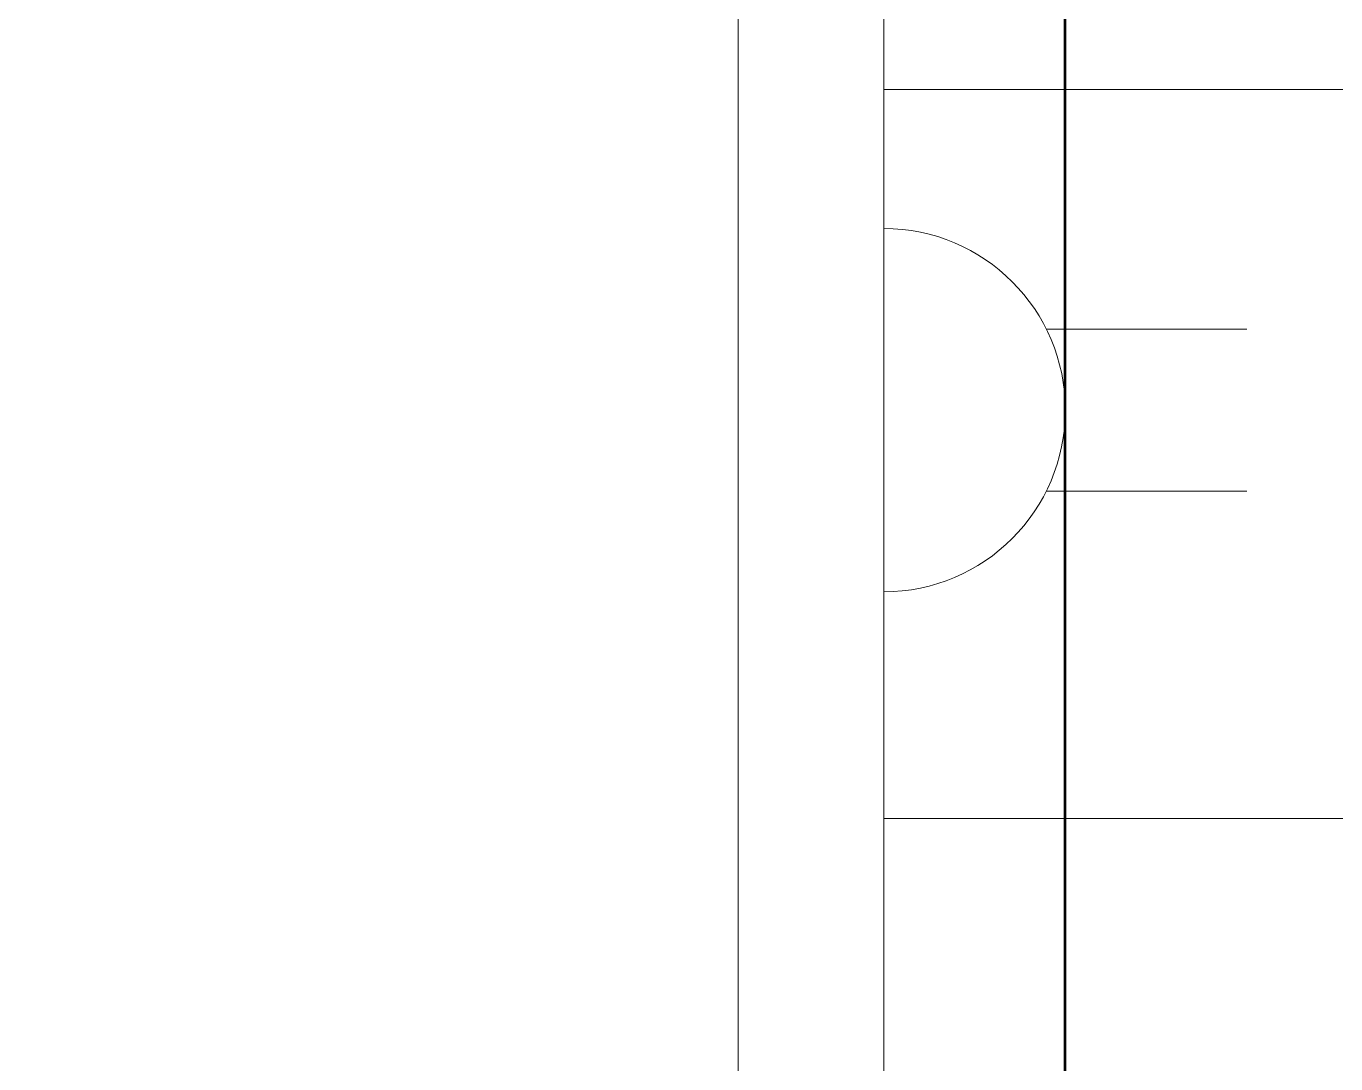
# Model space of a CAD drawing. Header units: metres. Extents: x 75097 to 220695, y -1557923 to -1361206.
# Drawn here: x 109367 to 110715, y -1388600 to -1387533 of the extents above; entities that cross this region are included whole.
import ezdxf

# ---------------------------------------------------------------- set-up
doc = ezdxf.new("R2010")
doc.units = ezdxf.units.M
doc.layers.get('0').update_dxf_attribs({"lineweight": 0})
for name, color, linetype, lineweight in [('A-100 - Copy$0$Medical Equipment and Furniture', 8, 'Continuous', 0), ('A-100 - Copy$0$NEW Wall', 8, 'Continuous', 5), ('A-100 - Copy$0$Walls', 8, 'Continuous', 0)]:
    doc.layers.add(name, color=color, linetype=linetype, lineweight=lineweight)
doc.layers.add('E-POWR', color=7, linetype='Continuous', lineweight=9, true_color=0x4e7e3e)
doc.layers.add('E-PW', color=7, linetype='Continuous', lineweight=9, true_color=0x4e7e3e)

# ---------------------------------------------------------------- blocks, each defined once
blk = doc.blocks.new('GI-041_dwg_E-SKT2-3902840-GI-041')
at = {"layer": 'E-POWR'}
blk.add_line((0.1982, 0), (-0.1982, 0), dxfattribs=at)
at = {"layer": 'E-PW'}
for p, q in [((-0.0879, 0.1765), (-0.0879, 0.3944)), ((0.0878, 0.1766), (0.0878, 0.3944)), ((-0.1466, 0), (0.1466, 0))]:
    blk.add_line(p, q, dxfattribs=at)
blk.add_arc((0, 0), 0.1972, 0.0142, 180.0142, dxfattribs=at)
blk = doc.blocks.new('*X118')
for p, q in [((13, 1), (13, 1)), ((13, 1), (13, 1)), ((13, 1), (13, 1)), ((13, 1), (13, 1)), ((13, 1), (13, 1)), ((13, 1), (13, 1)), ((13, 1), (13, 1)), ((13, 1), (13, 1)), ((13, 1), (13, 1)), ((13, 1), (13, 1)), ((13, 1), (13, 1)), ((13, 1), (13, 1)), ((13, 1), (13, 1)), ((13, 1), (13, 1)), ((13, 1), (13, 1)), ((13, 1), (14, 1)), ((13, 1), (14, 1)), ((13, 1), (14, 1)), ((13, 1), (13, 1)), ((13, 1), (13, 1)), ((13, 1), (13, 1)), ((13, 1), (13, 1)), ((13, 1), (13, 1)), ((13, 1), (13, 1)), ((13, 1), (13, 1)), ((13, 1), (13, 1)), ((13, 1), (13, 1)), ((13, 1), (13, 1)), ((13, 1), (13, 1)), ((13, 1), (13, 1)), ((13, 1), (13, 1)), ((13, 1), (13, 1)), ((13, 1), (13, 1)), ((13, 1), (13, 1)), ((13, 1), (13, 1)), ((13, 1), (13, 1)), ((13, 1), (13, 1)), ((13, 1), (13, 1)), ((13, 1), (13, 1)), ((13, 1), (13, 1)), ((13, 1), (13, 1)), ((13, 1), (13, 1)), ((13, 1), (13, 1)), ((13, 1), (13, 1)), ((13, 1), (13, 1)), ((13, 1), (13, 1)), ((13, 1), (13, 1)), ((13, 1), (13, 1)), ((13, 1), (13, 1)), ((13, 1), (13, 1)), ((13, 1), (13, 1)), ((13, 1), (13, 1)), ((13, 1), (13, 1)), ((13, 1), (13, 1)), ((13, 1), (13, 1)), ((13, 1), (13, 1)), ((13, 1), (13, 1)), ((13, 1), (13, 1)), ((13, 1), (13, 1)), ((13, 1), (13, 1)), ((13, 1), (13, 1)), ((13, 1), (13, 1)), ((13, 1), (13, 1)), ((13, 1), (13, 1)), ((13, 1), (13, 1)), ((13, 1), (13, 1)), ((13, 1), (13, 1)), ((13, 1), (13, 1)), ((13, 1), (13, 1)), ((13, 1), (13, 1)), ((13, 1), (13, 1)), ((13, 1), (13, 1)), ((13, 1), (13, 1)), ((13, 1), (13, 1)), ((13, 1), (13, 1)), ((13, 1), (13, 1)), ((13, 1), (13, 1)), ((13, 1), (13, 1)), ((13, 1), (13, 1)), ((13, 1), (13, 1)), ((13, 1), (13, 1)), ((13, 1), (13, 1)), ((13, 1), (13, 1)), ((13, 1), (13, 1)), ((13, 1), (13, 1)), ((13, 1), (13, 1)), ((13, 1), (13, 1)), ((13, 1), (13, 1)), ((13, 1), (13, 1)), ((13, 1), (13, 1)), ((13, 1), (13, 1)), ((13, 1), (13, 1)), ((13, 1), (13, 1)), ((13, 1), (13, 1)), ((13, 1), (13, 1)), ((13, 1), (13, 1)), ((13, 1), (13, 1)), ((13, 1), (13, 1)), ((13, 1), (13, 1)), ((13, 1), (13, 1)), ((13, 1), (13, 1)), ((13, 1), (13, 1)), ((13, 1), (13, 1)), ((13, 1), (13, 1)), ((13, 1), (13, 1)), ((13, 1), (13, 1)), ((13, 1), (13, 1)), ((13, 1), (13, 1)), ((13, 1), (13, 1)), ((13, 1), (13, 1)), ((13, 1), (13, 1)), ((13, 1), (13, 1)), ((13, 1), (13, 1)), ((13, 1), (13, 1)), ((13, 1), (13, 1)), ((13, 1), (13, 1)), ((13, 1), (13, 1)), ((13, 1), (13, 1)), ((13, 1), (13, 1)), ((13, 1), (13, 1)), ((13, 1), (13, 1)), ((13, 1), (13, 1)), ((13, 1), (13, 1)), ((13, 1), (14, 1)), ((13, 0), (13, 0)), ((13, 0), (13, 0)), ((13, 0), (13, 0)), ((13, 0), (13, 0)), ((13, 0), (13, 0)), ((13, 0), (13, 0)), ((13, 0), (13, 0)), ((13, 0), (13, 0)), ((13, 0), (13, 0)), ((13, 0), (13, 0)), ((13, 0), (13, 0)), ((13, 0), (13, 0)), ((13, 0), (13, 0)), ((13, 0), (13, 0)), ((13, 0), (13, 0)), ((13, 0), (13, 0)), ((13, 0), (13, 0)), ((13, 0), (13, 0)), ((13, 0), (13, 0)), ((13, 0), (13, 0)), ((13, 0), (13, 0)), ((13, 0), (13, 0)), ((13, 0), (13, 0)), ((13, 0), (13, 0)), ((13, 0), (13, 0)), ((13, 0), (13, 0)), ((13, 0), (13, 0)), ((13, 0), (13, 0)), ((13, 0), (13, 0)), ((13, 0), (13, 0)), ((13, 0), (13, 0)), ((13, 0), (13, 0)), ((13, 0), (13, 0)), ((13, 0), (13, 0)), ((13, 0), (13, 0)), ((13, 0), (13, 0)), ((13, 0), (13, 0)), ((13, 0), (13, 0)), ((13, 0), (13, 0)), ((13, 0), (13, 0)), ((13, 0), (13, 0)), ((13, 0), (13, 0)), ((13, 0), (13, 0)), ((13, 0), (13, 0)), ((13, 0), (13, 0)), ((13, 0), (13, 0)), ((13, 0), (13, 0)), ((13, 0), (13, 0)), ((13, 0), (14, 0)), ((13, 0), (14, 0)), ((13, 0), (13, 0)), ((13, 0), (14, 0)), ((14, 1), (14, 1)), ((14, 1), (14, 1)), ((14, 1), (14, 1)), ((14, 1), (14, 1)), ((14, 1), (14, 1)), ((14, 1), (14, 1)), ((14, 1), (14, 1)), ((14, 1), (14, 1)), ((14, 1), (14, 1)), ((14, 1), (14, 1)), ((14, 1), (14, 1)), ((14, 1), (14, 1)), ((14, 1), (14, 1)), ((14, 1), (14, 1)), ((14, 1), (14, 1)), ((14, 1), (14, 1)), ((14, 1), (14, 1)), ((14, 1), (14, 1)), ((14, 1), (14, 1)), ((14, 1), (14, 1)), ((14, 1), (14, 1)), ((14, 1), (14, 1)), ((14, 1), (14, 1)), ((14, 1), (14, 1)), ((14, 1), (14, 1)), ((14, 1), (14, 1)), ((14, 1), (14, 1)), ((14, 1), (14, 1)), ((14, 1), (14, 1)), ((14, 1), (14, 1)), ((14, 1), (14, 1)), ((14, 1), (14, 1)), ((14, 1), (14, 1)), ((14, 1), (14, 1)), ((14, 1), (14, 1)), ((14, 1), (14, 1)), ((14, 1), (14, 1)), ((14, 1), (14, 1)), ((14, 1), (14, 1)), ((14, 1), (14, 1)), ((14, 1), (14, 1)), ((14, 1), (14, 1)), ((14, 1), (14, 1)), ((14, 1), (14, 1)), ((14, 1), (14, 1)), ((14, 1), (14, 1)), ((14, 1), (14, 1)), ((14, 1), (14, 1)), ((14, 1), (14, 1)), ((14, 1), (14, 1)), ((14, 1), (14, 1)), ((14, 1), (14, 1)), ((14, 1), (14, 1)), ((14, 1), (14, 1)), ((14, 1), (14, 1)), ((14, 1), (14, 1)), ((14, 1), (14, 1)), ((14, 1), (14, 1)), ((14, 1), (14, 1)), ((14, 1), (14, 1)), ((14, 1), (14, 1)), ((14, 1), (14, 1)), ((14, 1), (14, 1)), ((14, 1), (14, 1)), ((14, 1), (14, 1)), ((14, 1), (14, 1)), ((14, 1), (14, 1)), ((14, 1), (14, 1)), ((14, 1), (14, 1)), ((14, 1), (14, 1)), ((14, 1), (14, 1)), ((14, 1), (14, 1)), ((14, 1), (14, 1)), ((14, 1), (14, 1)), ((14, 1), (14, 1)), ((14, 1), (14, 1)), ((14, 1), (14, 1)), ((14, 1), (14, 1)), ((14, 1), (14, 1)), ((14, 1), (14, 1)), ((14, 1), (14, 1)), ((14, 1), (14, 1)), ((14, 1), (14, 1)), ((14, 1), (14, 1)), ((14, 1), (14, 1)), ((14, 1), (14, 1)), ((14, 1), (14, 1)), ((14, 1), (14, 1)), ((14, 1), (14, 1)), ((14, 1), (14, 1)), ((14, 1), (14, 1)), ((14, 1), (14, 1)), ((14, 1), (14, 1)), ((14, 1), (14, 1)), ((14, 0), (14, 0)), ((14, 0), (14, 0)), ((14, 0), (14, 0)), ((14, 0), (14, 0)), ((14, 0), (14, 0)), ((14, 0), (14, 0)), ((14, 0), (14, 0)), ((14, 0), (14, 0)), ((14, 0), (14, 0)), ((14, 0), (14, 0)), ((14, 0), (14, 0)), ((14, 0), (14, 0)), ((14, 0), (14, 0)), ((14, 0), (14, 0)), ((14, 0), (14, 0)), ((14, 0), (14, 0)), ((14, 0), (14, 0)), ((14, 0), (14, 0)), ((14, 0), (14, 0)), ((14, 0), (14, 0)), ((14, 0), (14, 0)), ((14, 0), (14, 0)), ((14, 0), (14, 0)), ((14, 0), (14, 0)), ((14, 0), (14, 0)), ((14, 0), (14, 0)), ((14, 0), (14, 0)), ((14, 0), (14, 0)), ((14, 0), (14, 0)), ((14, 0), (14, 0)), ((14, 0), (14, 0)), ((14, 0), (14, 0)), ((14, 0), (14, 0)), ((14, 0), (14, 0)), ((14, 0), (14, 0)), ((14, 0), (14, 0)), ((14, 0), (14, 0)), ((14, 0), (14, 0)), ((14, 0), (14, 0)), ((14, 0), (14, 0)), ((14, 0), (14, 0)), ((14, 0), (14, 0)), ((14, 0), (14, 0)), ((14, 0), (14, 0)), ((14, 0), (14, 0)), ((14, 0), (14, 0)), ((14, 0), (14, 0)), ((14, 0), (14, 0)), ((13, 0), (13, 0)), ((13, 0), (14, 0)), ((13, 0), (13, 0)), ((13, 0), (14, 0)), ((13, 0), (13, 0)), ((13, 0), (14, 0)), ((13, 0), (13, 0)), ((13, 0), (13, 0)), ((13, 0), (13, 0)), ((13, 0), (13, 0)), ((13, 0), (14, 0)), ((13, 0), (13, 0)), ((13, 0), (14, 0)), ((13, 0), (13, 0)), ((13, 0), (14, 0)), ((13, 0), (13, 0)), ((13, 0), (14, 0)), ((13, 0), (13, 0)), ((13, 0), (14, 0)), ((13, 0), (13, 0)), ((13, 0), (14, 0)), ((13, 0), (13, 0)), ((13, 0), (14, 0)), ((13, 0), (13, 0)), ((13, 0), (13, 0)), ((13, 0), (13, 0)), ((13, 0), (14, 0)), ((13, 0), (13, 0)), ((13, 0), (14, 0)), ((13, 0), (13, 0)), ((13, 0), (14, 0)), ((13, 0), (13, 0)), ((13, 0), (14, 0)), ((13, 0), (13, 0)), ((13, 0), (13, 0)), ((13, 0), (13, 0)), ((13, 0), (13, 0)), ((13, 0), (13, 0)), ((13, 0), (13, 0)), ((13, 0), (13, 0)), ((13, 0), (13, 0)), ((13, 0), (13, 0)), ((13, 0), (13, 0)), ((13, 0), (13, 0)), ((13, 0), (13, 0)), ((13, 0), (13, 0)), ((13, 0), (13, 0)), ((13, 0), (13, 0)), ((13, 0), (13, 0)), ((13, 0), (13, 0)), ((13, 0), (13, 0)), ((13, 0), (13, 0)), ((13, 0), (13, 0)), ((13, 0), (13, 0)), ((13, 0), (13, 0)), ((13, 0), (13, 0)), ((13, 0), (13, 0)), ((13, 0), (13, 0)), ((13, 0), (13, 0)), ((13, 0), (13, 0)), ((13, 0), (13, 0)), ((13, 0), (13, 0)), ((13, 0), (13, 0)), ((13, 0), (13, 0)), ((13, -1), (13, -1)), ((13, -1), (13, -1)), ((13, -1), (13, -1)), ((13, -1), (13, -1)), ((13, -1), (13, -1)), ((13, -1), (14, -1)), ((13, -1), (13, -1)), ((14, 0), (14, 0)), ((14, 0), (14, 0)), ((14, 0), (14, 0)), ((14, 0), (14, 0)), ((14, 0), (14, 0)), ((14, 0), (14, 0)), ((14, 0), (14, 0)), ((14, 0), (14, 0)), ((14, 0), (14, 0)), ((14, 0), (14, 0)), ((14, 0), (14, 0)), ((14, 0), (14, 0)), ((14, 0), (14, 0)), ((14, 0), (14, 0)), ((14, 0), (14, 0)), ((13, 0), (14, 0)), ((14, 0), (14, 0)), ((14, 0), (14, 0)), ((14, 0), (14, 0)), ((14, 0), (14, 0)), ((14, 0), (14, 0)), ((14, 0), (14, 0)), ((14, 0), (14, 0)), ((14, 0), (14, 0)), ((14, 0), (14, 0)), ((14, 0), (14, 0)), ((14, 0), (14, 0)), ((14, 0), (14, 0)), ((14, 0), (14, 0)), ((14, 0), (14, 0)), ((14, 0), (14, 0)), ((14, 0), (14, 0)), ((14, 0), (14, 0)), ((14, 0), (14, 0)), ((14, 0), (14, 0)), ((14, 0), (14, 0)), ((14, 0), (14, 0)), ((14, 0), (14, 0)), ((14, 0), (14, 0)), ((14, 0), (14, 0)), ((14, 0), (14, 0)), ((14, 0), (14, 0)), ((14, 0), (14, 0)), ((14, 0), (14, 0)), ((14, 0), (14, 0)), ((14, 0), (14, 0)), ((14, 0), (14, 0)), ((14, 0), (14, 0)), ((14, 0), (14, 0)), ((14, 0), (14, 0)), ((14, -1), (14, -1)), ((14, -1), (14, -1)), ((14, -1), (14, -1)), ((14, -1), (14, -1)), ((14, -1), (14, -1))]:
    blk.add_line(p, q)
blk = doc.blocks.new('*X117')
for p, q in [((5, 3), (5, 3)), ((5, 3), (5, 3)), ((5, 3), (5, 3)), ((5, 3), (5, 3)), ((5, 3), (5, 3)), ((5, 3), (5, 3)), ((5, 3), (5, 3)), ((5, 3), (5, 3)), ((5, 3), (5, 3)), ((5, 3), (5, 3)), ((5, 3), (5, 3)), ((5, 3), (5, 3)), ((5, 3), (5, 3)), ((5, 3), (5, 3)), ((5, 3), (5, 3)), ((5, 3), (5, 3)), ((5, 3), (5, 3)), ((5, 3), (5, 3)), ((5, 3), (5, 3)), ((5, 3), (5, 3)), ((5, 3), (5, 3)), ((5, 3), (5, 3)), ((5, 3), (5, 3)), ((5, 3), (5, 3)), ((5, 3), (5, 3)), ((5, 3), (5, 3)), ((5, 3), (5, 3)), ((5, 3), (5, 3)), ((5, 3), (5, 3)), ((5, 3), (5, 3)), ((5, 3), (5, 3)), ((5, 3), (5, 3)), ((5, 3), (5, 3)), ((5, 3), (5, 3)), ((5, 3), (5, 3)), ((5, 3), (5, 3)), ((5, 3), (5, 3)), ((5, 3), (5, 3)), ((5, 3), (5, 3)), ((5, 3), (5, 3)), ((5, 3), (5, 3)), ((5, 3), (5, 3)), ((5, 3), (5, 3)), ((5, 3), (5, 3)), ((5, 3), (5, 3)), ((5, 3), (5, 3)), ((5, 3), (5, 3)), ((5, 3), (5, 3)), ((5, 3), (5, 3)), ((5, 3), (5, 3)), ((5, 3), (5, 3)), ((5, 3), (5, 3)), ((5, 3), (5, 3)), ((5, 3), (5, 3)), ((5, 3), (5, 3)), ((5, 3), (5, 3)), ((5, 3), (5, 3)), ((5, 3), (5, 3)), ((5, 3), (5, 3)), ((5, 3), (5, 3)), ((5, 3), (5, 3)), ((5, 3), (5, 3)), ((5, 3), (5, 3)), ((5, 3), (5, 3)), ((5, 3), (5, 3)), ((5, 3), (5, 3)), ((6, 3), (5, 3)), ((5, 3), (5, 3)), ((6, 3), (5, 3)), ((5, 3), (5, 3)), ((6, 3), (5, 3)), ((5, 3), (5, 3)), ((6, 3), (5, 3)), ((5, 3), (5, 3)), ((5, 3), (5, 3)), ((5, 3), (5, 3)), ((5, 3), (5, 3)), ((5, 3), (5, 3)), ((5, 3), (5, 3)), ((5, 3), (5, 3)), ((5, 3), (5, 3)), ((5, 3), (5, 3)), ((5, 3), (5, 3)), ((5, 3), (5, 3)), ((5, 3), (5, 3)), ((5, 3), (5, 3)), ((5, 3), (5, 3)), ((5, 3), (5, 3)), ((5, 3), (5, 3)), ((5, 3), (5, 3)), ((5, 3), (5, 3)), ((5, 3), (5, 3)), ((5, 3), (5, 3)), ((5, 3), (5, 3)), ((5, 3), (5, 3)), ((5, 3), (5, 3)), ((6, 3), (6, 3)), ((6, 3), (6, 3)), ((6, 3), (6, 3)), ((6, 3), (6, 3)), ((6, 3), (6, 3)), ((6, 3), (6, 3)), ((6, 3), (6, 3)), ((6, 3), (6, 3)), ((6, 3), (6, 3)), ((6, 3), (6, 3)), ((6, 3), (6, 3)), ((6, 3), (6, 3)), ((6, 3), (6, 3)), ((6, 3), (6, 3)), ((6, 3), (6, 3)), ((6, 3), (6, 3)), ((6, 3), (6, 3)), ((6, 3), (6, 3)), ((6, 3), (6, 3)), ((6, 3), (6, 3)), ((6, 3), (6, 3)), ((6, 3), (6, 3)), ((6, 3), (6, 3)), ((6, 3), (6, 3)), ((6, 3), (6, 3)), ((6, 3), (6, 3)), ((6, 3), (6, 3)), ((6, 3), (6, 3)), ((6, 3), (6, 3)), ((6, 3), (6, 3)), ((6, 3), (6, 3)), ((6, 3), (6, 3)), ((6, 3), (6, 3)), ((6, 3), (6, 3)), ((6, 3), (6, 3)), ((6, 3), (6, 3)), ((6, 3), (6, 3)), ((6, 3), (6, 3)), ((6, 3), (6, 3)), ((6, 3), (6, 3)), ((6, 3), (6, 3)), ((6, 3), (6, 3)), ((6, 3), (6, 3)), ((6, 3), (6, 3)), ((6, 3), (6, 3)), ((6, 3), (6, 3)), ((6, 3), (6, 3)), ((6, 3), (6, 3)), ((6, 3), (6, 3)), ((6, 3), (6, 3)), ((6, 3), (6, 3)), ((6, 3), (6, 3)), ((6, 3), (6, 3)), ((6, 3), (6, 3)), ((6, 3), (6, 3)), ((6, 3), (6, 3)), ((6, 3), (6, 3)), ((6, 3), (6, 3)), ((6, 3), (6, 3)), ((6, 3), (6, 3)), ((6, 3), (6, 3)), ((6, 3), (6, 3)), ((6, 3), (6, 3)), ((6, 3), (6, 3)), ((6, 3), (6, 3)), ((6, 3), (6, 3)), ((6, 3), (6, 3)), ((6, 3), (6, 3)), ((6, 3), (6, 3)), ((6, 3), (6, 3)), ((6, 3), (6, 3)), ((6, 3), (6, 3)), ((6, 3), (6, 3)), ((6, 3), (6, 3)), ((6, 3), (6, 3)), ((6, 3), (6, 3)), ((6, 3), (6, 3)), ((6, 3), (6, 3)), ((6, 3), (6, 3)), ((6, 3), (6, 3)), ((6, 3), (6, 3)), ((6, 3), (6, 3)), ((6, 3), (6, 3)), ((6, 3), (6, 3)), ((6, 3), (6, 3)), ((6, 3), (6, 3)), ((6, 3), (6, 3)), ((6, 3), (6, 3)), ((6, 3), (6, 3)), ((6, 3), (6, 3)), ((6, 3), (6, 3)), ((6, 3), (6, 3)), ((6, 3), (6, 3)), ((6, 3), (6, 3)), ((6, 3), (6, 3)), ((6, 3), (6, 3)), ((6, 3), (6, 3)), ((6, 3), (6, 3)), ((6, 3), (6, 3)), ((6, 3), (6, 3)), ((6, 3), (6, 3)), ((6, 3), (6, 3)), ((6, 3), (6, 3)), ((6, 3), (6, 3)), ((6, 3), (6, 3)), ((6, 3), (6, 3)), ((6, 3), (6, 3)), ((6, 3), (6, 3)), ((6, 3), (6, 3)), ((6, 3), (6, 3)), ((6, 3), (6, 3)), ((6, 3), (6, 3)), ((6, 3), (6, 3)), ((6, 3), (6, 3)), ((6, 3), (6, 3)), ((6, 3), (6, 3)), ((6, 3), (6, 3)), ((6, 3), (6, 3)), ((6, 3), (6, 3)), ((6, 3), (6, 3)), ((6, 3), (6, 3)), ((6, 3), (6, 3)), ((6, 3), (6, 3)), ((6, 3), (6, 3)), ((6, 3), (6, 3)), ((6, 3), (6, 3)), ((6, 3), (6, 3)), ((6, 3), (6, 3)), ((6, 3), (6, 3)), ((6, 3), (6, 3)), ((6, 3), (6, 3)), ((6, 3), (6, 3)), ((6, 3), (6, 3)), ((6, 3), (6, 3)), ((6, 3), (6, 3)), ((6, 3), (6, 3)), ((6, 3), (6, 3)), ((6, 3), (6, 3)), ((6, 3), (6, 3)), ((6, 3), (6, 3)), ((6, 3), (6, 3)), ((6, 3), (6, 3)), ((6, 3), (6, 3)), ((6, 3), (6, 3)), ((6, 3), (6, 3)), ((6, 3), (6, 3)), ((6, 3), (6, 3)), ((6, 3), (6, 3)), ((6, 3), (6, 3)), ((6, 3), (6, 3)), ((6, 3), (6, 3)), ((6, 3), (6, 3)), ((6, 3), (6, 3)), ((6, 3), (6, 3)), ((6, 3), (6, 3)), ((6, 3), (6, 3)), ((6, 3), (6, 3)), ((6, 3), (6, 3)), ((6, 3), (6, 3)), ((6, 3), (6, 3)), ((6, 3), (6, 3)), ((6, 3), (6, 3)), ((6, 3), (6, 3)), ((6, 3), (6, 3)), ((6, 3), (6, 3)), ((6, 3), (6, 3)), ((6, 3), (6, 3)), ((6, 3), (6, 3)), ((6, 3), (6, 3)), ((6, 3), (6, 3)), ((6, 3), (6, 3)), ((6, 3), (6, 3)), ((6, 3), (6, 3)), ((6, 3), (6, 3)), ((6, 3), (6, 3)), ((6, 3), (6, 3)), ((6, 3), (6, 3)), ((6, 3), (6, 3)), ((6, 3), (6, 3)), ((6, 3), (6, 3)), ((6, 3), (6, 3)), ((6, 3), (6, 3)), ((6, 3), (6, 3)), ((6, 3), (6, 3)), ((6, 3), (6, 3)), ((6, 3), (6, 3)), ((6, 3), (6, 3)), ((6, 3), (6, 3)), ((6, 3), (6, 3)), ((6, 3), (6, 3)), ((6, 3), (6, 3)), ((6, 3), (6, 3)), ((6, 3), (6, 3)), ((6, 3), (6, 3)), ((6, 3), (6, 3)), ((6, 3), (6, 3)), ((6, 3), (6, 3)), ((6, 3), (6, 3)), ((6, 3), (6, 3)), ((6, 3), (6, 3)), ((6, 3), (6, 3)), ((6, 3), (6, 3)), ((6, 3), (6, 3)), ((6, 3), (6, 3)), ((6, 3), (5, 3)), ((6, 3), (5, 3)), ((6, 3), (5, 3)), ((6, 3), (5, 3)), ((6, 3), (5, 3)), ((6, 3), (6, 3)), ((6, 3), (6, 3)), ((6, 3), (6, 3)), ((6, 3), (6, 3)), ((6, 3), (6, 3)), ((6, 3), (6, 3)), ((6, 3), (6, 3)), ((6, 3), (6, 3)), ((6, 3), (6, 3)), ((6, 3), (6, 3)), ((6, 3), (6, 3)), ((6, 3), (6, 3)), ((6, 3), (6, 3)), ((6, 3), (6, 3)), ((6, 3), (6, 3)), ((6, 3), (6, 3)), ((6, 3), (6, 3)), ((6, 3), (6, 3)), ((6, 3), (6, 3)), ((6, 3), (6, 3)), ((6, 3), (6, 3)), ((6, 3), (6, 3)), ((6, 3), (6, 3)), ((6, 3), (6, 3)), ((6, 3), (6, 3)), ((6, 3), (6, 3)), ((6, 3), (6, 3)), ((6, 3), (6, 3)), ((6, 3), (6, 3)), ((6, 3), (6, 3)), ((6, 3), (6, 3)), ((6, 3), (6, 3)), ((6, 3), (6, 3)), ((6, 3), (6, 3)), ((6, 3), (6, 3)), ((6, 3), (6, 3)), ((6, 3), (6, 3)), ((6, 3), (6, 3)), ((6, 3), (6, 3)), ((6, 3), (6, 3)), ((6, 3), (6, 3)), ((6, 3), (6, 3)), ((6, 3), (6, 3)), ((6, 3), (6, 3)), ((6, 3), (6, 3)), ((6, 3), (6, 3)), ((6, 3), (6, 3)), ((6, 3), (6, 3)), ((6, 3), (6, 3)), ((6, 3), (6, 3)), ((6, 3), (6, 3)), ((6, 3), (6, 3)), ((6, 3), (6, 3)), ((6, 3), (6, 3)), ((6, 3), (6, 3)), ((6, 3), (6, 3)), ((6, 3), (6, 3)), ((6, 3), (6, 3)), ((6, 3), (6, 3)), ((6, 3), (6, 3)), ((6, 3), (6, 3)), ((6, 3), (6, 3)), ((6, 3), (6, 3)), ((6, 3), (6, 3)), ((6, 3), (6, 3)), ((6, 3), (6, 3)), ((6, 3), (6, 3)), ((6, 3), (6, 3)), ((6, 3), (6, 3)), ((6, 3), (6, 3)), ((6, 3), (6, 3)), ((6, 3), (6, 3)), ((6, 3), (6, 3)), ((6, 3), (6, 3)), ((6, 3), (6, 3)), ((6, 3), (6, 3)), ((6, 3), (6, 3)), ((6, 3), (6, 3)), ((6, 3), (6, 3)), ((6, 3), (6, 3)), ((6, 3), (6, 3)), ((6, 3), (6, 3)), ((6, 3), (6, 3)), ((6, 3), (6, 3)), ((6, 3), (6, 3)), ((6, 3), (6, 3)), ((6, 3), (6, 3)), ((6, 3), (6, 3)), ((6, 3), (6, 3)), ((6, 3), (6, 3)), ((6, 3), (6, 3)), ((6, 3), (6, 3)), ((6, 3), (6, 3)), ((6, 3), (6, 3)), ((6, 3), (6, 3)), ((6, 3), (6, 3)), ((6, 3), (6, 3)), ((6, 3), (6, 3)), ((6, 3), (6, 3)), ((6, 3), (6, 3)), ((6, 3), (6, 3)), ((6, 3), (6, 3)), ((6, 3), (6, 3)), ((6, 3), (6, 3)), ((6, 3), (6, 3)), ((6, 3), (6, 3)), ((6, 3), (6, 3)), ((6, 3), (6, 3)), ((6, 3), (6, 3)), ((6, 3), (6, 3)), ((6, 3), (6, 3)), ((6, 3), (6, 3)), ((6, 3), (6, 3)), ((6, 3), (6, 3)), ((6, 3), (6, 3)), ((6, 3), (6, 3)), ((6, 3), (6, 3)), ((6, 3), (6, 3)), ((6, 3), (6, 3)), ((6, 3), (6, 3)), ((6, 3), (6, 3)), ((6, 3), (6, 3)), ((6, 3), (6, 3)), ((6, 3), (6, 3)), ((6, 3), (6, 3)), ((6, 3), (6, 3)), ((6, 3), (6, 3)), ((6, 3), (6, 3)), ((6, 3), (6, 3)), ((6, 3), (6, 3)), ((6, 3), (6, 3)), ((6, 3), (6, 3)), ((6, 3), (6, 3)), ((6, 3), (6, 3)), ((6, 3), (6, 3)), ((6, 3), (6, 3)), ((6, 3), (6, 3)), ((6, 3), (6, 3)), ((6, 3), (6, 3)), ((6, 3), (6, 3)), ((6, 3), (6, 3)), ((6, 3), (6, 3)), ((6, 3), (6, 3)), ((6, 3), (6, 3)), ((6, 3), (6, 3)), ((6, 3), (6, 3)), ((6, 3), (6, 3)), ((6, 3), (6, 3)), ((6, 3), (6, 3)), ((6, 3), (6, 3)), ((6, 3), (6, 3)), ((6, 3), (6, 3)), ((6, 3), (6, 3)), ((6, 3), (6, 3)), ((6, 3), (6, 3)), ((6, 3), (6, 3)), ((6, 3), (6, 3)), ((6, 3), (6, 3)), ((6, 3), (6, 3)), ((6, 3), (6, 3)), ((6, 3), (6, 3)), ((6, 3), (6, 3)), ((6, 3), (6, 3)), ((6, 3), (6, 3)), ((6, 3), (6, 3)), ((6, 3), (6, 3)), ((6, 3), (6, 3)), ((6, 3), (6, 3)), ((6, 3), (6, 3)), ((6, 3), (6, 3)), ((6, 3), (6, 3)), ((6, 3), (6, 3)), ((6, 3), (6, 3)), ((6, 3), (6, 3)), ((6, 3), (6, 3)), ((6, 3), (6, 3)), ((6, 3), (6, 3)), ((6, 3), (6, 3)), ((6, 3), (6, 3)), ((6, 3), (6, 3)), ((6, 3), (6, 3)), ((6, 3), (6, 3)), ((6, 3), (6, 3)), ((6, 3), (6, 3)), ((6, 3), (6, 3)), ((6, 3), (6, 3)), ((6, 3), (6, 3)), ((6, 3), (6, 3)), ((6, 3), (6, 3)), ((6, 3), (6, 3)), ((6, 3), (6, 3)), ((6, 3), (6, 3)), ((6, 3), (6, 3)), ((6, 3), (6, 3)), ((6, 3), (6, 3)), ((6, 3), (6, 3)), ((6, 3), (6, 3)), ((6, 3), (6, 3)), ((6, 3), (6, 3)), ((6, 3), (6, 3)), ((6, 3), (6, 3)), ((6, 3), (6, 3)), ((6, 3), (6, 3)), ((6, 3), (6, 3)), ((6, 3), (6, 3)), ((6, 3), (6, 3)), ((6, 3), (6, 3)), ((6, 3), (6, 3)), ((6, 3), (6, 3)), ((6, 3), (6, 3)), ((6, 3), (6, 3)), ((6, 3), (6, 3)), ((6, 3), (6, 3)), ((6, 3), (6, 3)), ((6, 3), (6, 3)), ((6, 3), (6, 3)), ((6, 3), (6, 3)), ((6, 3), (6, 3)), ((6, 3), (6, 3)), ((6, 3), (6, 3)), ((6, 3), (6, 3)), ((6, 3), (6, 3)), ((6, 3), (6, 3)), ((6, 3), (6, 3)), ((6, 3), (6, 3)), ((6, 3), (6, 3)), ((6, 3), (6, 3)), ((6, 3), (6, 3)), ((6, 3), (6, 3)), ((6, 3), (6, 3)), ((6, 3), (6, 3)), ((6, 3), (6, 3)), ((6, 3), (6, 3)), ((6, 3), (6, 3)), ((6, 3), (6, 3)), ((6, 3), (6, 3)), ((6, 3), (6, 3)), ((6, 3), (6, 3)), ((6, 3), (6, 3)), ((6, 3), (6, 3)), ((6, 3), (6, 3)), ((6, 3), (6, 3)), ((6, 3), (6, 3)), ((6, 3), (6, 3)), ((6, 3), (6, 3)), ((6, 3), (6, 3)), ((6, 3), (6, 3)), ((6, 3), (6, 3)), ((6, 3), (6, 3)), ((6, 3), (6, 3)), ((6, 3), (6, 3)), ((6, 3), (6, 3)), ((6, 3), (6, 3)), ((6, 3), (6, 3)), ((6, 3), (6, 3)), ((6, 3), (6, 3)), ((6, 3), (6, 3)), ((6, 3), (6, 3)), ((6, 3), (6, 3)), ((6, 3), (6, 3)), ((6, 3), (6, 3)), ((6, 3), (6, 3)), ((6, 3), (6, 3)), ((6, 3), (6, 3)), ((6, 3), (6, 3)), ((6, 3), (6, 3)), ((6, 3), (6, 3)), ((6, 3), (6, 3)), ((6, 3), (6, 3)), ((6, 3), (6, 3)), ((6, 3), (6, 3)), ((6, 3), (6, 3)), ((6, 3), (6, 3)), ((6, 3), (6, 3)), ((6, 3), (6, 3)), ((6, 3), (6, 3)), ((6, 3), (6, 3)), ((6, 3), (6, 3)), ((6, 3), (6, 3)), ((6, 3), (6, 3)), ((6, 3), (6, 3)), ((6, 3), (6, 3)), ((6, 3), (6, 3)), ((6, 3), (6, 3)), ((6, 3), (6, 3)), ((6, 3), (6, 3)), ((6, 3), (6, 3)), ((6, 3), (6, 3)), ((6, 3), (6, 3)), ((6, 3), (6, 3)), ((6, 3), (6, 3)), ((6, 3), (6, 3)), ((6, 3), (6, 3)), ((6, 3), (6, 3)), ((6, 3), (6, 3)), ((6, 3), (6, 3)), ((6, 3), (6, 3)), ((6, 3), (6, 3)), ((6, 3), (6, 3)), ((6, 3), (6, 3)), ((6, 3), (6, 3)), ((6, 3), (6, 3)), ((6, 3), (6, 3)), ((6, 3), (6, 3)), ((6, 3), (6, 3)), ((6, 3), (6, 3)), ((6, 3), (6, 3)), ((6, 3), (6, 3)), ((6, 3), (6, 3)), ((6, 3), (6, 3)), ((6, 3), (6, 3)), ((6, 3), (6, 3)), ((6, 3), (6, 3)), ((6, 3), (6, 3)), ((6, 3), (6, 3)), ((6, 3), (6, 3)), ((6, 3), (6, 3))]:
    blk.add_line(p, q)
blk = doc.blocks.new('A-100 - Copy$0$GF21043-P')
for p, q in [((0.8, 0.75), (-0.8, 0.75)), ((0.8, 0), (0.8, 0.75)), ((-0.8, 0), (0.8, 0))]:
    blk.add_line(p, q)
for points in [[(0.8, 0.75), (0.8, 0.75), (0.8, 0.75), (0.8, 0.75), (0.8, 0.75), (0.8, 0.75), (0.8, 0.75), (0.8, 0.75), (0.8, 0.75), (0.8, 0.75), (0.8, 0.75), (0.8, 0.75), (0.8, 0.75), (0.8, 0.75), (0.8, 0.75), (0.8, 0.75), (0.8, 0.75), (0.8, 0.75), (0.8, 0.75), (0.8, 0.75), (0.8, 0.75), (0.8, 0.75), (0.8, 0.75), (0.8, 0.75), (0.8, 0.75), (0.8, 0.75), (0.8, 0.75), (0.8, 0.75), (0.8, 0.75), (0.8, 0.75), (0.8, 0.75), (0.8, 0.75), (0.8, 0.75), (0.8, 0.75), (0.8, 0.75), (0.8, 0.75), (0.8, 0.75), (0.8, 0.75), (0.8, 0.75), (0.8, 0.75), (0.8, 0.75), (0.8, 0.75), (0.8, 0.75), (0.8, 0.75), (0.8, 0.75), (0.8, 0.75), (0.8, 0.75), (0.8, 0.75), (0.8, 0.75), (0.8, 0.75), (0.8, 0.75), (0.8, 0.75), (0.8, 0.75), (0.8, 0.75), (0.8, 0.75), (0.8, 0.75), (0.8, 0.75), (0.8, 0.75), (0.8, 0.75), (0.8, 0.75), (0.8, 0.75), (0.8, 0.75), (0.8, 0.75), (0.8, 0.75), (0.8, 0.75), (0.8, 0.75), (0.8, 0.75), (0.8, 0.75), (0.8, 0.75), (0.8, 0.75), (0.8, 0.75), (0.8, 0.75), (0.8, 0.75), (0.8, 0.75), (0.8, 0.75), (0.8, 0.75), (0.8, 0.75), (0.8, 0.75), (0.8, 0.75), (0.8, 0.75), (0.8, 0.75), (0.8, 0.75), (0.8, 0.75), (0.8, 0.75), (0.8, 0.75), (0.8, 0.75), (0.8, 0.75), (0.8, 0.75), (0.8, 0.75), (0.8, 0.75), (0.8, 0.75), (0.8, 0.75), (0.8, 0.75), (0.8, 0.75), (0.8, 0.75), (0.8, 0.75), (0.8, 0.75), (0.8, 0.75), (0.8, 0.75), (0.8, 0.75), (0.8, 0.75), (0.8, 0.75), (0.8, 0.75), (0.8, 0.75), (0.8, 0.75), (0.8, 0.75), (0.8, 0.75), (0.8, 0.75), (0.8, 0.75), (0.8, 0.75), (0.8, 0.75), (0.8, 0.75), (0.8, 0.75), (0.8, 0.75), (0.8, 0.75), (0.8, 0.75), (0.8, 0.75), (0.8, 0.75), (0.8, 0.75), (0.8, 0.75), (0.8, 0.75), (0.8, 0.75), (0.8, 0.75), (0.8, 0.75), (0.8, 0.75), (0.8, 0.75), (0.8, 0.75), (0.8, 0.75), (0.8, 0.75), (0.8, 0.75), (0.8, 0.75), (0.8, 0.75), (0.8, 0.75), (0.8, 0.75), (0.8, 0.75), (0.8, 0.75), (0.8, 0.75), (0.8, 0.75), (0.8, 0.75), (0.8, 0.75), (0.8, 0.75), (0.8, 0.75), (0.8, 0.75), (0.8, 0.75), (0.8, 0.75), (0.8, 0.75), (0.8, 0.75), (0.8, 0.75), (0.8, 0.75), (0.8, 0.75), (0.8, 0.75), (0.8, 0.75), (0.8, 0.75), (0.8, 0.75), (0.8, 0.75), (0.8, 0.75), (0.8, 0.75), (0.8, 0.75), (0.8, 0.75), (0.8, 0.75), (0.8, 0.75), (0.8, 0.75), (0.8, 0.75), (0.8, 0.75), (0.8, 0.75), (0.8, 0.75), (0.8, 0.75), (0.8, 0.75), (0.8, 0.75), (0.8, 0.75), (0.8, 0.75), (0.8, 0.75), (0.8, 0.75), (0.8, 0.75), (0.8, 0.75), (0.8, 0.75), (0.8, 0.75), (0.8, 0.75), (0.8, 0.75), (0.8, 0.75), (0.8, 0.75), (0.8, 0.75), (0.8, 0.75), (0.8, 0.75), (0.8, 0.75), (0.8, 0.75), (0.8, 0.75), (0.8, 0.75), (0.8, 0.75), (0.8, 0.75), (0.8, 0.75), (0.8, 0.75), (0.8, 0.75), (0.8, 0.75), (0.8, 0.75), (0.8, 0.75), (0.8, 0.75), (0.8, 0.75), (0.8, 0.75), (0.8, 0.75), (0.8, 0.75), (0.8, 0.75), (0.8, 0.75), (0.8, 0.75), (0.8, 0.75), (0.8, 0.75), (0.8, 0.75), (0.8, 0.75), (0.8, 0.75), (0.8, 0.75), (0.8, 0.75), (0.8, 0.75), (0.8, 0.75), (0.8, 0.75), (0.8, 0.75), (0.8, 0.75), (0.8, 0.75), (0.8, 0.75), (0.8, 0.75), (0.8, 0.75), (0.8, 0.75), (0.8, 0.75), (0.8, 0.75), (0.8, 0.75), (0.8, 0.75), (0.8, 0.75), (0.8, 0.75), (0.8, 0.75), (0.8, 0.75), (0.8, 0.75), (0.8, 0.75), (0.8, 0.75), (0.8, 0.75), (0.8, 0.75), (0.8, 0.75), (0.8, 0.75), (0.8, 0.75), (0.8, 0.75), (0.8, 0.75), (0.8, 0.75), (0.8, 0.75), (0.8, 0.75), (0.8, 0.75), (0.8, 0.75), (0.8, 0.75), (0.8, 0.75), (0.8, 0.75), (0.8, 0.75), (0.8, 0.75), (0.8, 0.75), (0.8, 0.75), (0.8, 0.75), (0.8, 0.75), (0.8, 0.75), (0.8, 0.75), (0.8, 0.75), (0.8, 0.75), (0.8, 0.75), (0.8, 0.75), (0.8, 0.75), (0.8, 0.75), (0.8, 0.75), (0.8, 0.75), (0.8, 0.75), (0.8, 0.75), (0.8, 0.75), (0.8, 0.75), (0.8, 0.75), (0.8, 0.75), (0.8, 0.75), (0.8, 0.75), (0.8, 0.75), (0.8, 0.75), (0.8, 0.75), (0.8, 0.75), (0.8, 0.75), (0.8, 0.75)], [(0.8, 0.75), (0.8, 0.75), (0.8, 0.75), (0.8, 0.75), (0.8, 0.75), (0.8, 0.75), (0.8, 0.75), (0.8, 0.75), (0.8, 0.75), (0.8, 0.75), (0.8, 0.75), (0.8, 0.75), (0.8, 0.75), (0.8, 0.75), (0.8, 0.75), (0.8, 0.75), (0.8, 0.75), (0.8, 0.75), (0.8, 0.75), (0.8, 0.75), (0.8, 0.75), (0.8, 0.75), (0.8, 0.75), (0.8, 0.75), (0.8, 0.75), (0.8, 0.75), (0.8, 0.75), (0.8, 0.75), (0.8, 0.75), (0.8, 0.75), (0.8, 0.75), (0.8, 0.75), (0.8, 0.75), (0.8, 0.75), (0.8, 0.75), (0.8, 0.75), (0.8, 0.75), (0.8, 0.75), (0.8, 0.75), (0.8, 0.75), (0.8, 0.75), (0.8, 0.75), (0.8, 0.75), (0.8, 0.75), (0.8, 0.75), (0.8, 0.75), (0.8, 0.75), (0.8, 0.75), (0.8, 0.75), (0.8, 0.75), (0.8, 0.75), (0.8, 0.75), (0.8, 0.75), (0.8, 0.75), (0.8, 0.75), (0.8, 0.75), (0.8, 0.75), (0.8, 0.75), (0.8, 0.75), (0.8, 0.75), (0.8, 0.75), (0.8, 0.75), (0.8, 0.75), (0.8, 0.75), (0.8, 0.75), (0.8, 0.75), (0.8, 0.75), (0.8, 0.75), (0.8, 0.75), (0.8, 0.75), (0.8, 0.75), (0.8, 0.75), (0.8, 0.75), (0.8, 0.75), (0.8, 0.75), (0.8, 0.75), (0.8, 0.75), (0.8, 0.75), (0.8, 0.75), (0.8, 0.75), (0.8, 0.75), (0.8, 0.75), (0.8, 0.75), (0.8, 0.75), (0.8, 0.75), (0.8, 0.75), (0.8, 0.75), (0.8, 0.75), (0.8, 0.75), (0.8, 0.75), (0.8, 0.75), (0.8, 0.75), (0.8, 0.75), (0.8, 0.75), (0.8, 0.75), (0.8, 0.75), (0.8, 0.75), (0.8, 0.75), (0.8, 0.75), (0.8, 0.75), (0.8, 0.75), (0.8, 0.75), (0.8, 0.75), (0.8, 0.75), (0.8, 0.75), (0.8, 0.75), (0.8, 0.75), (0.8, 0.75), (0.8, 0.75), (0.8, 0.75), (0.8, 0.75), (0.8, 0.75), (0.8, 0.75), (0.8, 0.75), (0.8, 0.75), (0.8, 0.75), (0.8, 0.75), (0.8, 0.75), (0.8, 0.75), (0.8, 0.75), (0.8, 0.75), (0.8, 0.75), (0.8, 0.75), (0.8, 0.75), (0.8, 0.75), (0.8, 0.75), (0.8, 0.75), (0.8, 0.75), (0.8, 0.75), (0.8, 0.75), (0.8, 0.75), (0.8, 0.75), (0.8, 0.75), (0.8, 0.75), (0.8, 0.75), (0.8, 0.75), (0.8, 0.75), (0.8, 0.75), (0.8, 0.75), (0.8, 0.75), (0.8, 0.75), (0.8, 0.75), (0.8, 0.75), (0.8, 0.75), (0.8, 0.75), (0.8, 0.75), (0.8, 0.75), (0.8, 0.75), (0.8, 0.75), (0.8, 0.75), (0.8, 0.75), (0.8, 0.75), (0.8, 0.75), (0.8, 0.75), (0.8, 0.75), (0.8, 0.75), (0.8, 0.75), (0.8, 0.75), (0.8, 0.75), (0.8, 0.75), (0.8, 0.75), (0.8, 0.75), (0.8, 0.75), (0.8, 0.75), (0.8, 0.75), (0.8, 0.75), (0.8, 0.75), (0.8, 0.75), (0.8, 0.75), (0.8, 0.75), (0.8, 0.75), (0.8, 0.75), (0.8, 0.75), (0.8, 0.75), (0.8, 0.75), (0.8, 0.75), (0.8, 0.75), (0.8, 0.75), (0.8, 0.75), (0.8, 0.75), (0.8, 0.75), (0.8, 0.75), (0.8, 0.75), (0.8, 0.75), (0.8, 0.75), (0.8, 0.75), (0.8, 0.75), (0.8, 0.75), (0.8, 0.75), (0.8, 0.75), (0.8, 0.75), (0.8, 0.75), (0.8, 0.75), (0.8, 0.75), (0.8, 0.75), (0.8, 0.75), (0.8, 0.75), (0.8, 0.75), (0.8, 0.75), (0.8, 0.75), (0.8, 0.75), (0.8, 0.75), (0.8, 0.75), (0.8, 0.75), (0.8, 0.75), (0.8, 0.75), (0.8, 0.75), (0.8, 0.75), (0.8, 0.75), (0.8, 0.75), (0.8, 0.75), (0.8, 0.75), (0.8, 0.75), (0.8, 0.75), (0.8, 0.75), (0.8, 0.75), (0.8, 0.75), (0.8, 0.75), (0.8, 0.75)], [(0.8, 0.75), (0.8, 0.75), (0.8, 0.75), (0.8, 0.75), (0.8, 0.75), (0.8, 0.75), (0.8, 0.75), (0.8, 0.75), (0.8, 0.75), (0.8, 0.75), (0.8, 0.75), (0.8, 0.75), (0.8, 0.75), (0.8, 0.75), (0.8, 0.75), (0.8, 0.75), (0.8, 0.75), (0.8, 0.75), (0.8, 0.75), (0.8, 0.75), (0.8, 0.75), (0.8, 0.75), (0.8, 0.75), (0.8, 0.75), (0.8, 0.75), (0.8, 0.75), (0.8, 0.75), (0.8, 0.75), (0.8, 0.75), (0.8, 0.75), (0.8, 0.75), (0.8, 0.75), (0.8, 0.75), (0.8, 0.75), (0.8, 0.75), (0.8, 0.75), (0.8, 0.75), (0.8, 0.75), (0.8, 0.75), (0.8, 0.75), (0.8, 0.75), (0.8, 0.75), (0.8, 0.75), (0.8, 0.75), (0.8, 0.75), (0.8, 0.75), (0.8, 0.75), (0.8, 0.75), (0.8, 0.75), (0.8, 0.75), (0.8, 0.75), (0.8, 0.75), (0.8, 0.75), (0.8, 0.75), (0.8, 0.75), (0.8, 0.75), (0.8, 0.75), (0.8, 0.75), (0.8, 0.75), (0.8, 0.75), (0.8, 0.75), (0.8, 0.75), (0.8, 0.75), (0.8, 0.75), (0.8, 0.75), (0.8, 0.75), (0.8, 0.75), (0.8, 0.75), (0.8, 0.75), (0.8, 0.75), (0.8, 0.75), (0.8, 0.75), (0.8, 0.75), (0.8, 0.75), (0.8, 0.75), (0.8, 0.75), (0.8, 0.75), (0.8, 0.75), (0.8, 0.75), (0.8, 0.75), (0.8, 0.75), (0.8, 0.75), (0.8, 0.75), (0.8, 0.75), (0.8, 0.75), (0.8, 0.75), (0.8, 0.75), (0.8, 0.75), (0.8, 0.75), (0.8, 0.75), (0.8, 0.75), (0.8, 0.75), (0.8, 0.75), (0.8, 0.75), (0.8, 0.75), (0.8, 0.75), (0.8, 0.75), (0.8, 0.75), (0.8, 0.75), (0.8, 0.75), (0.8, 0.75), (0.8, 0.75), (0.8, 0.75), (0.8, 0.75), (0.8, 0.75), (0.8, 0.75), (0.8, 0.75), (0.8, 0.75), (0.8, 0.75), (0.8, 0.75), (0.8, 0.75), (0.8, 0.75), (0.8, 0.75), (0.8, 0.75), (0.8, 0.75), (0.8, 0.75), (0.8, 0.75), (0.8, 0.75), (0.8, 0.75), (0.8, 0.75), (0.8, 0.75), (0.8, 0.75), (0.8, 0.75), (0.8, 0.75), (0.8, 0.75), (0.8, 0.75), (0.8, 0.75), (0.8, 0.75), (0.8, 0.75), (0.8, 0.75), (0.8, 0.75), (0.8, 0.75), (0.8, 0.75), (0.8, 0.75), (0.8, 0.75), (0.8, 0.75), (0.8, 0.75), (0.8, 0.75), (0.8, 0.75), (0.8, 0.75), (0.8, 0.75), (0.8, 0.75), (0.8, 0.75), (0.8, 0.75), (0.8, 0.75), (0.8, 0.75), (0.8, 0.75), (0.8, 0.75), (0.8, 0.75), (0.8, 0.75), (0.8, 0.75), (0.8, 0.75), (0.8, 0.75), (0.8, 0.75), (0.8, 0.75), (0.8, 0.75), (0.8, 0.75), (0.8, 0.75), (0.8, 0.75), (0.8, 0.75), (0.8, 0.75), (0.8, 0.75), (0.8, 0.75), (0.8, 0.75), (0.8, 0.75), (0.8, 0.75), (0.8, 0.75), (0.8, 0.75), (0.8, 0.75), (0.8, 0.75), (0.8, 0.75), (0.8, 0.75), (0.8, 0.75), (0.8, 0.75), (0.8, 0.75), (0.8, 0.75), (0.8, 0.75), (0.8, 0.75), (0.8, 0.75), (0.8, 0.75), (0.8, 0.75), (0.8, 0.75), (0.8, 0.75), (0.8, 0.75), (0.8, 0.75), (0.8, 0.75), (0.8, 0.75), (0.8, 0.75), (0.8, 0.75), (0.8, 0.75), (0.8, 0.75), (0.8, 0.75), (0.8, 0.75), (0.8, 0.75), (0.8, 0.75), (0.8, 0.75), (0.8, 0.75), (0.8, 0.75), (0.8, 0.75), (0.8, 0.75), (0.8, 0.75), (0.8, 0.75), (0.8, 0.75), (0.8, 0.75), (0.8, 0.75), (0.8, 0.75), (0.8, 0.75), (0.8, 0.75), (0.8, 0.75), (0.8, 0.75), (0.8, 0.75), (0.8, 0.75), (0.8, 0.75), (0.8, 0.75)]]:
    blk.add_lwpolyline(points, close=True)
at = {"layer": 'A-100 - Copy$0$NEW Wall'}
for points in [[(0.8, 0.75), (0.8, 0.75), (0.8, 0.75), (0.8, 0.75), (0.8, 0.75), (0.8, 0.75), (0.8, 0.75), (0.8, 0.75), (0.8, 0.75), (0.8, 0.75)], [(0.8, 0.75), (0.8, 0.75), (0.8, 0.75), (0.8, 0.75), (0.8, 0.75), (0.8, 0.75), (0.8, 0.75), (0.8, 0.75), (0.8, 0.75)], [(0.8, 0.75), (0.8, 0.75), (0.8, 0.75), (0.8, 0.75), (0.8, 0.75), (0.8, 0.75), (0.8, 0.75), (0.8, 0.75), (0.8, 0.75), (0.8, 0.75), (0.8, 0.75), (0.8, 0.75), (0.8, 0.75), (0.8, 0.75), (0.8, 0.75), (0.8, 0.75), (0.8, 0.75), (0.8, 0.75)], [(0.8, 0.75), (0.8, 0.75), (0.8, 0.75), (0.8, 0.75), (0.8, 0.75), (0.8, 0.75), (0.8, 0.75)], [(0.8, 0.75), (0.8, 0.75), (0.8, 0.75), (0.8, 0.75), (0.8, 0.75), (0.8, 0.75), (0.8, 0.75), (0.8, 0.75), (0.8, 0.75), (0.8, 0.75), (0.8, 0.75), (0.8, 0.75), (0.8, 0.75), (0.8, 0.75), (0.8, 0.75)], [(0.8, 0.75), (0.8, 0.75), (0.8, 0.75), (0.8, 0.75), (0.8, 0.75), (0.8, 0.75), (0.8, 0.75), (0.8, 0.75), (0.8, 0.75), (0.8, 0.75)], [(0.8, 0.75), (0.8, 0.75), (0.8, 0.75), (0.8, 0.75), (0.8, 0.75), (0.8, 0.75), (0.8, 0.75), (0.8, 0.75), (0.8, 0.75), (0.8, 0.75), (0.8, 0.75), (0.8, 0.75)], [(0.8, 0.75), (0.8, 0.75), (0.8, 0.75), (0.8, 0.75), (0.8, 0.75), (0.8, 0.75), (0.8, 0.75), (0.8, 0.75), (0.8, 0.75), (0.8, 0.75)], [(0.8, 0.75), (0.8, 0.75), (0.8, 0.75), (0.8, 0.75), (0.8, 0.75), (0.8, 0.75), (0.8, 0.75), (0.8, 0.75), (0.8, 0.75), (0.8, 0.75)], [(0.8, 0.75), (0.8, 0.75), (0.8, 0.75), (0.8, 0.75), (0.8, 0.75), (0.8, 0.75), (0.8, 0.75), (0.8, 0.75)], [(0.8, 0.75), (0.8, 0.75), (0.8, 0.75), (0.8, 0.75), (0.8, 0.75), (0.8, 0.75), (0.8, 0.75), (0.8, 0.75), (0.8, 0.75), (0.8, 0.75), (0.8, 0.75), (0.8, 0.75), (0.8, 0.75), (0.8, 0.75), (0.8, 0.75), (0.8, 0.75), (0.8, 0.75), (0.8, 0.75), (0.8, 0.75), (0.8, 0.75), (0.8, 0.75), (0.8, 0.75), (0.8, 0.75), (0.8, 0.75), (0.8, 0.75), (0.8, 0.75), (0.8, 0.75), (0.8, 0.75), (0.8, 0.75), (0.8, 0.75), (0.8, 0.75), (0.8, 0.75), (0.8, 0.75), (0.8, 0.75), (0.8, 0.75), (0.8, 0.75), (0.8, 0.75), (0.8, 0.75), (0.8, 0.75), (0.8, 0.75), (0.8, 0.75), (0.8, 0.75), (0.8, 0.75), (0.8, 0.75), (0.8, 0.75), (0.8, 0.75), (0.8, 0.75), (0.8, 0.75), (0.8, 0.75), (0.8, 0.75), (0.8, 0.75), (0.8, 0.75), (0.8, 0.75), (0.8, 0.75), (0.8, 0.75), (0.8, 0.75), (0.8, 0.75), (0.8, 0.75), (0.8, 0.75), (0.8, 0.75), (0.8, 0.75), (0.8, 0.75), (0.8, 0.75), (0.8, 0.75), (0.8, 0.75), (0.8, 0.75), (0.8, 0.75), (0.8, 0.75), (0.8, 0.75), (0.8, 0.75), (0.8, 0.75), (0.8, 0.75), (0.8, 0.75), (0.8, 0.75), (0.8, 0.75), (0.8, 0.75), (0.8, 0.75), (0.8, 0.75), (0.8, 0.75), (0.8, 0.75), (0.8, 0.75), (0.8, 0.75), (0.8, 0.75), (0.8, 0.75), (0.8, 0.75), (0.8, 0.75), (0.8, 0.75), (0.8, 0.75), (0.8, 0.75), (0.8, 0.75), (0.8, 0.75), (0.8, 0.75), (0.8, 0.75), (0.8, 0.75), (0.8, 0.75), (0.8, 0.75), (0.8, 0.75), (0.8, 0.75), (0.8, 0.75), (0.8, 0.75), (0.8, 0.75), (0.8, 0.75), (0.8, 0.75), (0.8, 0.75), (0.8, 0.75), (0.8, 0.75), (0.8, 0.75), (0.8, 0.75), (0.8, 0.75), (0.8, 0.75), (0.8, 0.75)], [(0.8, 0.75), (0.8, 0.75), (0.8, 0.75), (0.8, 0.75), (0.8, 0.75), (0.8, 0.75), (0.8, 0.75), (0.8, 0.75), (0.8, 0.75), (0.8, 0.75), (0.8, 0.75), (0.8, 0.75), (0.8, 0.75), (0.8, 0.75), (0.8, 0.75), (0.8, 0.75), (0.8, 0.75)], [(0.8, 0.75), (0.8, 0.75), (0.8, 0.75), (0.8, 0.75), (0.8, 0.75), (0.8, 0.75), (0.8, 0.75)], [(0.8, 0.75), (0.8, 0.75), (0.8, 0.75), (0.8, 0.75), (0.8, 0.75), (0.8, 0.75), (0.8, 0.75), (0.8, 0.75), (0.8, 0.75), (0.8, 0.75), (0.8, 0.75), (0.8, 0.75), (0.8, 0.75), (0.8, 0.75), (0.8, 0.75), (0.8, 0.75), (0.8, 0.75), (0.8, 0.75), (0.8, 0.75), (0.8, 0.75), (0.8, 0.75), (0.8, 0.75), (0.8, 0.75), (0.8, 0.75), (0.8, 0.75), (0.8, 0.75), (0.8, 0.75), (0.8, 0.75), (0.8, 0.75), (0.8, 0.75), (0.8, 0.75), (0.8, 0.75), (0.8, 0.75), (0.8, 0.75), (0.8, 0.75), (0.8, 0.75), (0.8, 0.75), (0.8, 0.75), (0.8, 0.75), (0.8, 0.75), (0.8, 0.75), (0.8, 0.75), (0.8, 0.75), (0.8, 0.75), (0.8, 0.75), (0.8, 0.75), (0.8, 0.75), (0.8, 0.75), (0.8, 0.75), (0.8, 0.75), (0.8, 0.75), (0.8, 0.75), (0.8, 0.75), (0.8, 0.75), (0.8, 0.75), (0.8, 0.75), (0.8, 0.75), (0.8, 0.75), (0.8, 0.75), (0.8, 0.75), (0.8, 0.75), (0.8, 0.75), (0.8, 0.75), (0.8, 0.75), (0.8, 0.75), (0.8, 0.75), (0.8, 0.75), (0.8, 0.75), (0.8, 0.75), (0.8, 0.75), (0.8, 0.75), (0.8, 0.75), (0.8, 0.75), (0.8, 0.75), (0.8, 0.75), (0.8, 0.75), (0.8, 0.75), (0.8, 0.75), (0.8, 0.75), (0.8, 0.75), (0.8, 0.75), (0.8, 0.75), (0.8, 0.75), (0.8, 0.75), (0.8, 0.75), (0.8, 0.75), (0.8, 0.75), (0.8, 0.75), (0.8, 0.75)], [(0.8, 0.75), (0.8, 0.75), (0.8, 0.75), (0.8, 0.75), (0.8, 0.75), (0.8, 0.75), (0.8, 0.75), (0.8, 0.75), (0.8, 0.75), (0.8, 0.75), (0.8, 0.75), (0.8, 0.75), (0.8, 0.75), (0.8, 0.75), (0.8, 0.75), (0.8, 0.75), (0.8, 0.75), (0.8, 0.75), (0.8, 0.75), (0.8, 0.75), (0.8, 0.75), (0.8, 0.75), (0.8, 0.75), (0.8, 0.75), (0.8, 0.75), (0.8, 0.75), (0.8, 0.75), (0.8, 0.75), (0.8, 0.75), (0.8, 0.75), (0.8, 0.75), (0.8, 0.75), (0.8, 0.75), (0.8, 0.75), (0.8, 0.75), (0.8, 0.75), (0.8, 0.75), (0.8, 0.75), (0.8, 0.75), (0.8, 0.75), (0.8, 0.75), (0.8, 0.75), (0.8, 0.75), (0.8, 0.75), (0.8, 0.75), (0.8, 0.75), (0.8, 0.75), (0.8, 0.75), (0.8, 0.75), (0.8, 0.75), (0.8, 0.75), (0.8, 0.75), (0.8, 0.75), (0.8, 0.75)]]:
    blk.add_lwpolyline(points, dxfattribs=at)
for name, xscale, yscale, zscale in [('*X118', 5.5e-11, 5.5e-11, 5.5e-11), ('*X117', 8.59375e-11, 8.59375e-11, 8.59375e-11)]:
    blk.add_blockref(name, (0.8, 0.75), dxfattribs=dict(xscale=xscale, yscale=yscale, zscale=zscale))
blk = doc.blocks.new('A-100 - Copy$0$A$C02230961')
at = {"layer": 'A-100 - Copy$0$Walls', "elevation": 2.4}
blk.add_lwpolyline([(12213, -22835.9), (9484.1, -22835.9), (9484.1, -20380.9), (9278, -20380.9), (9278, -20230.9), (9634.1, -20230.9), (9634.1, -22685.9), (12213, -22685.9)], dxfattribs=at)
at = {"layer": 'A-100 - Copy$0$Medical Equipment and Furniture', "extrusion": (-8.17187e-07, 1.19924e-18, 1), "xscale": -1000.000000000003, "yscale": 1000.000000000005, "zscale": 1000.000000000003}
blk.add_blockref('A-100 - Copy$0$GF21043-P', (10434.1, -21655.9, 2.4), dxfattribs=at)
blk = doc.blocks.new('A-100 - Copy')
at = {"layer": 'A-100 - Copy$0$Walls', "elevation": 4.7}
blk.add_lwpolyline([(112828.3, -1389527.7), (110099.4, -1389527.7), (110099.4, -1387072.7), (109893.3, -1387072.7), (109893.3, -1386922.7), (110249.4, -1386922.7), (110249.4, -1389377.7), (112828.3, -1389377.7)], dxfattribs=at)
blk.add_blockref('A-100 - Copy$0$A$C02230961', (100615.3, -1366691.8, 2.4))
at = {"layer": 'A-100 - Copy$0$Medical Equipment and Furniture', "extrusion": (-8.17187e-07, 1.19924e-18, 1), "xscale": -1000.000000000003, "yscale": 1000.000000000005, "zscale": 1000.000000000003}
blk.add_blockref('A-100 - Copy$0$GF21043-P', (111049.4, -1388347.7, 4.6), dxfattribs=at)

msp = doc.modelspace()

# ---------------------------------------------------------------- linework, layer by layer
at = {"layer": 'E-POWR', "const_width": 3}
msp.add_lwpolyline([(114868.7, -1381427.7), (114868.7, -1389323.9), (110435.9, -1389323.9), (110435.9, -1387490.2), (107884.6, -1387490.2), (107883.4, -1390739.2), (107523.3, -1390739.2), (107523.3, -1391521.8), (107523.3, -1392072.1), (107882.6, -1392072.1), (107881.8, -1393321.9), (107881.8, -1396908.5), (107741.4, -1396908.5), (107741.4, -1397726.9), (107743.7, -1398319.2)], dxfattribs=at)

# ---------------------------------------------------------------- block references
at = {"layer": 'E-POWR', "color": 85, "extrusion": (0, 0, -1), "xscale": 947.6469886575186, "yscale": 947.6469886575186, "zscale": -947.6469886575189, "rotation": 89.9927760514644}
msp.add_blockref('GI-041_dwg_E-SKT2-3902840-GI-041', (-110249.4, -1387927.7, -4.7), dxfattribs=at)

# ---------------------------------------------------------------- next in the draw order: block references
msp.add_blockref('A-100 - Copy', (0, 0))

doc.saveas('drawing.dxf')
